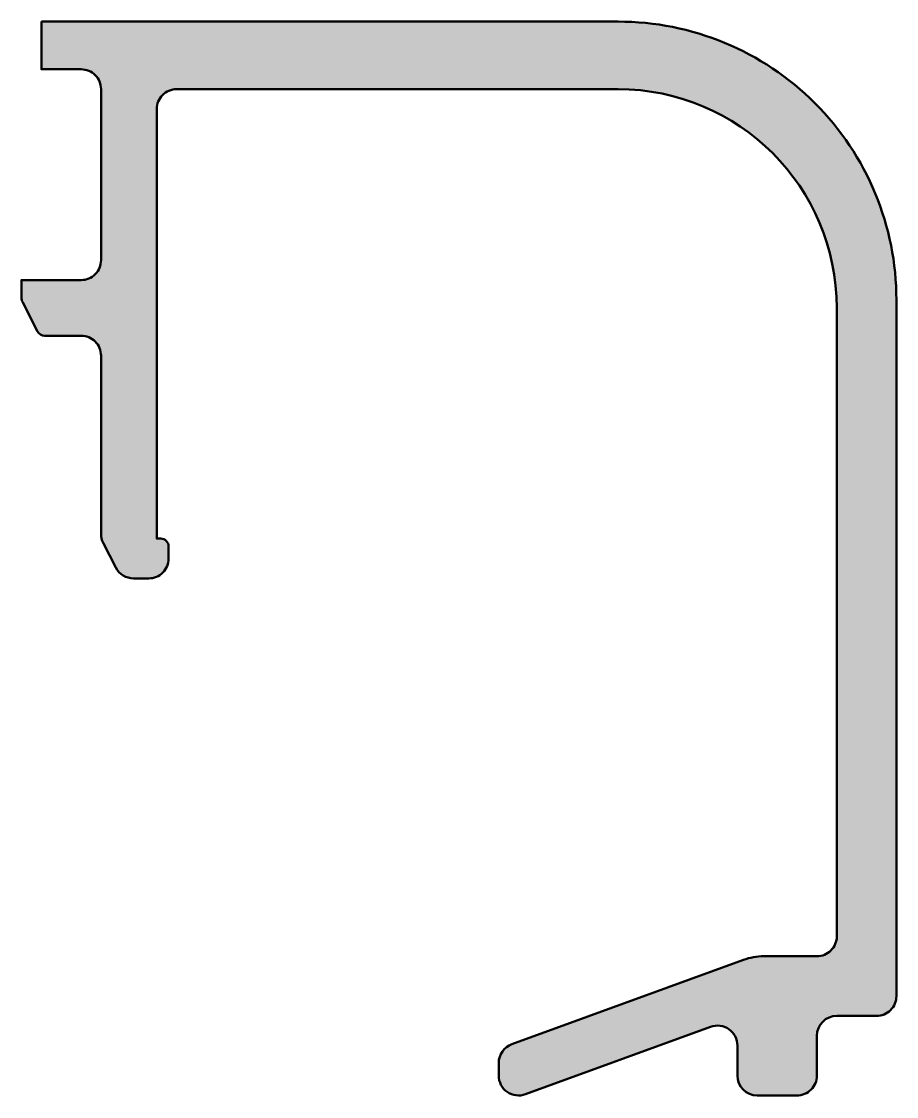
# Model space of a CAD drawing. Extents: x 0 to 22, y -27 to 0.
import ezdxf

# ---------------------------------------------------------------- set-up
doc = ezdxf.new("R2010")
doc.units = 0
doc.layers.add('0S-Alu contour', color=7, linetype='Continuous', lineweight=50)
doc.layers.add('0S-Alu hatch', color=252, linetype='Continuous', lineweight=25)

# ---------------------------------------------------------------- blocks, each defined once
blk = doc.blocks.new('306710__2A49AD01_02E2_4E9E_8FE5_2F933B2A3F6E_')
at = {"layer": '0S-Alu hatch'}
h = blk.add_hatch(color=256, dxfattribs=at)
edge = h.paths.add_edge_path()
edge.add_line((0.5, -0.0001606445293874), (0.5, -1.200042724609375))
edge.add_line((0.5, -1.200042724609375), (1.500015258789062, -1.200103759765625))
edge.add_ellipse((1.500239696294122, -1.699879336889573), major_axis=(-0.4997756275187589, 0), ratio=1, start_angle=179.9707728591037, end_angle=270.02573019076664, ccw=False)
edge.add_line((2.000015258789062, -1.700134277343749), (2.000015258789062, -5.99951171875))
edge.add_ellipse((1.500265149230042, -5.99976160919098), major_axis=(-0.4997501720354729, 0), ratio=1, start_angle=89.97135034862089, end_angle=180.0286496513813, ccw=False)
edge.add_line((1.500015258789062, -6.49951171875), (0, -6.49951171875))
edge.add_line((0, -6.49951171875), (0, -6.951486693106264))
edge.add_arc((0.1999999999999935, -6.951486693106263), 0.1999999999999935, 180, 206.9993241898326)
edge.add_line((0.0217976242009148, -7.042282691143409), (0.4029211882428819, -7.790301613271522))
edge.add_arc((0.5811235640419671, -7.699505615234375), 0.2, 206.9993241898323, 269.9999999999998)
edge.add_line((0.5811235640419663, -7.899505615234375), (1.500030517578126, -7.899505615234375))
edge.add_ellipse((1.500283009516262, -8.399253123296239), major_axis=(-0.4997475718462478, 0), ratio=1, start_angle=179.9710519393251, end_angle=270.02894806067457, ccw=False)
edge.add_line((2.000030517578125, -8.399505615234377), (2.000030517578125, -12.87998321349463))
edge.add_arc((2.500030517578124, -12.87998321349463), 0.4999999999999992, 180, 206.9985403162578)
edge.add_line((2.054521472632306, -13.10696711352162), (2.370415908176951, -13.72698390002699))
edge.add_arc((2.815924953122772, -13.49999999999999), 0.5000000000000038, 206.998540316258, 270.0000000000003)
edge.add_line((2.815924953122775, -14), (3.199691772460937, -14))
edge.add_arc((3.199936610621837, -13.5002448381609), 0.4997552218141906, 269.9719298704003, 360.0280701295893)
edge.add_line((3.699691772460937, -13.5), (3.699691772460937, -13.20009155273437))
edge.add_arc((3.499691772460937, -13.20009155273437), 0.2000000000000002, 0, 89.99999999999974)
edge.add_line((3.499691772460938, -13.00009155273437), (3.400039672851562, -13.00009155273438))
edge.add_line((3.400039672851562, -13.00009155273438), (3.400039672851562, -2.200111865997314))
edge.add_ellipse((3.899789782410581, -2.199861975556333), major_axis=(-0.4997501720354725, 0), ratio=1, start_angle=-90.02864965137923, end_angle=0.02864965138127218, ccw=False)
edge.add_line((3.900039672851562, -1.700111865997314), (14.99999237060547, -1.700111865997314))
edge.add_ellipse((14.99990358113158, -7.20018539645697), major_axis=(-5.500073531176335, 0), ratio=1, start_angle=180.0007659872352, end_angle=269.9990750556169, ccw=False)
edge.add_line((20.4999771118164, -7.200111865997315), (20.4999771118164, -23.00007248553485))
edge.add_ellipse((20.00045794826523, -23.00045029674071), major_axis=(-0.4995193064298668, 0), ratio=1, start_angle=89.96016152202589, end_angle=180.0433356415532, ccw=False)
edge.add_line((20.0001106262207, -23.49996948242187), (18.66688724954652, -23.49996948242187))
edge.add_arc((18.66688724954651, -24.99996948242197), 1.500000000000103, 89.99999999999987, 110.0099813723429)
edge.add_line((18.15361148965196, -23.59051994650202), (12.32918273823828, -25.71158779401621))
edge.add_arc((12.50027465820311, -26.18140430598949), 0.4999999999999902, 110.0099813723425, 180)
edge.add_line((12.00027465820312, -26.18140430598949), (12.00027465820312, -26.500244140625))
edge.add_arc((12.50055497256291, -26.50006366194601), 0.5002803469140862, 180.0206697442762, 289.9575201475361)
edge.add_line((12.67131233590425, -26.97030014327555), (17.32919682601016, -25.27391614099551))
edge.add_ellipse((17.49980275725248, -25.74434656025948), major_axis=(-0.5004109942276831, 0), ratio=1, start_angle=180.0410499876249, end_angle=289.9336435905567, ccw=False)
edge.add_line((18.00021362304687, -25.74398803710937), (18.00021362304687, -26.49996948242187))
edge.add_arc((18.50031819139825, -26.4998649140705), 0.500104579283629, 180.0119801447376, 269.9880198552538)
edge.add_line((18.50021362304687, -26.99996948242187), (19.50021362304687, -26.99996948242187))
edge.add_arc((19.50023403554659, -26.49998989492159), 0.4999795879169682, 269.9976608043372, 360.0023391955174)
edge.add_line((20.00021362304687, -26.49996948242187), (20.00021362304687, -25.49996948242187))
edge.add_ellipse((20.50024029598439, -25.4999961553594), major_axis=(-0.5000266736489268, 0), ratio=1, start_angle=270.0030563304482, end_angle=359.99694366969146, ccw=False)
edge.add_line((20.50021362304688, -24.99996948242188), (21.50021362304688, -24.99996948242188))
edge.add_arc((21.50023402589103, -24.5002263964965), 0.4997430863418676, 269.997660804337, 360.0023391956732)
edge.add_line((21.99997711181641, -24.50020599365235), (21.9999771118164, -7.000099658966064))
edge.add_arc((15.00004100418418, -7.000096751993266), 6.999936107632826, 359.9999762166183, 450.0003980748909)
edge.add_line((14.99999237060547, -0.0001606445293865), (0.5, -0.0001606445293874))
at = {"layer": '0S-Alu contour', "color": 7}
for points in [[(0.5, -0.0001606445293874), (0.5, -1.200042724609375), (1.500015258789062, -1.200103759765625)], [(14.99999237060547, -0.0001606445293865), (0.5, -0.0001606445293874)], [(2.000015258789062, -1.700134277343749), (2.000015258789062, -5.99951171875)], [(3.900039672851562, -1.700111865997314), (14.99999237060547, -1.700111865997314)], [(3.499691772460938, -13.00009155273437), (3.400039672851562, -13.00009155273438), (3.400039672851562, -2.200111865997314)], [(1.500015258789062, -6.49951171875), (0, -6.49951171875), (0, -6.951486693106264)], [(21.99997711181641, -24.50020599365235), (21.9999771118164, -7.000099658966064)], [(0.0217976242009148, -7.042282691143409), (0.4029211882428819, -7.790301613271522)], [(20.4999771118164, -7.200111865997315), (20.4999771118164, -23.00007248553485)], [(0.5811235640419663, -7.899505615234375), (1.500030517578126, -7.899505615234375)], [(2.000030517578125, -8.399505615234377), (2.000030517578125, -12.87998321349463)], [(2.054521472632306, -13.10696711352162), (2.370415908176951, -13.72698390002699)], [(3.699691772460937, -13.5), (3.699691772460937, -13.20009155273437)], [(2.815924953122775, -14), (3.199691772460937, -14)], [(20.0001106262207, -23.49996948242187), (18.66688724954652, -23.49996948242187)], [(18.15361148965196, -23.59051994650202), (12.32918273823828, -25.71158779401621)], [(20.50021362304688, -24.99996948242188), (21.50021362304688, -24.99996948242188)], [(12.67131233590425, -26.97030014327555), (17.32919682601016, -25.27391614099551)], [(20.00021362304687, -26.49996948242187), (20.00021362304687, -25.49996948242187)], [(18.00021362304687, -25.74398803710937), (18.00021362304687, -26.49996948242187)], [(12.00027465820312, -26.18140430598949), (12.00027465820312, -26.500244140625)], [(18.50021362304687, -26.99996948242187), (19.50021362304687, -26.99996948242187)]]:
    blk.add_lwpolyline(points, dxfattribs=at)
for centre, radius, start, end in [((15.00004100418418, -7.000096751993266), 6.999936107632826, 359.9999762166183, 90.00039807489091), ((0.1999999999999935, -6.951486693106263), 0.1999999999999935, 180, 206.9993241898326), ((0.5811235640419671, -7.699505615234375), 0.2, 206.9993241898323, 269.9999999999998), ((2.500030517578124, -12.87998321349463), 0.4999999999999992, 180, 206.9985403162578), ((3.499691772460937, -13.20009155273437), 0.2000000000000002, 0, 89.99999999999974), ((3.199936610621837, -13.5002448381609), 0.4997552218141906, 269.9719298704003, 0.028070129589315), ((2.815924953122772, -13.49999999999999), 0.5000000000000038, 206.998540316258, 270.0000000000003), ((18.66688724954651, -24.99996948242197), 1.500000000000103, 89.99999999999987, 110.0099813723429), ((21.50023402589103, -24.5002263964965), 0.4997430863418676, 269.997660804337, 0.0023391956732002), ((12.50027465820311, -26.18140430598949), 0.4999999999999902, 110.0099813723425, 180), ((12.50055497256291, -26.50006366194601), 0.5002803469140862, 180.0206697442762, 289.9575201475361), ((18.50031819139825, -26.4998649140705), 0.500104579283629, 180.0119801447376, 269.9880198552538), ((19.50023403554659, -26.49998989492159), 0.4999795879169682, 269.9976608043372, 0.0023391955173925)]:
    blk.add_arc(centre, radius, start, end, dxfattribs=at)
at = {"layer": '0S-Alu contour', "color": 7, "extrusion": (0, 0, -1)}
for centre, radius, start, end in [((-1.500239696294122, -1.699879336889573), 0.4997756275187589, 89.97426980923336, 180.0292271408964), ((-3.899789782410581, -2.199861975556333), 0.4997501720354725, 359.9713503486187, 90.02864965137915), ((-14.99990358113158, -7.20018539645697), 5.500073531176335, 90.00092494438307, 179.9992340127648), ((-1.500265149230042, -5.99976160919098), 0.4997501720354729, 179.9713503486187, 270.0286496513792), ((-1.500283009516262, -8.399253123296239), 0.4997475718462478, 89.97105193932545, 180.0289480606749), ((-20.00045794826523, -23.00045029674071), 0.4995193064298668, 179.9566643584468, 270.0398384779741), ((-20.50024029598439, -25.4999961553594), 0.5000266736489268, 0.0030563303085188, 89.9969436695518), ((-17.49980275725248, -25.74434656025948), 0.5004109942276831, 70.06635640944327, 179.9589500123751)]:
    blk.add_arc(centre, radius, start, end, dxfattribs=at)
blk = doc.blocks.new('306710__0DAF6674_6F26_4C29_AFAF_C4552E554A71_')
at = {"layer": '0S-Alu contour', "color": 7}
blk.add_blockref('306710__2A49AD01_02E2_4E9E_8FE5_2F933B2A3F6E_', (0, 0), dxfattribs=at)

msp = doc.modelspace()

# ---------------------------------------------------------------- block references
at = {"layer": '0S-Alu contour', "color": 7}
msp.add_blockref('306710__0DAF6674_6F26_4C29_AFAF_C4552E554A71_', (0, 0), dxfattribs=at)

doc.saveas('drawing.dxf')
